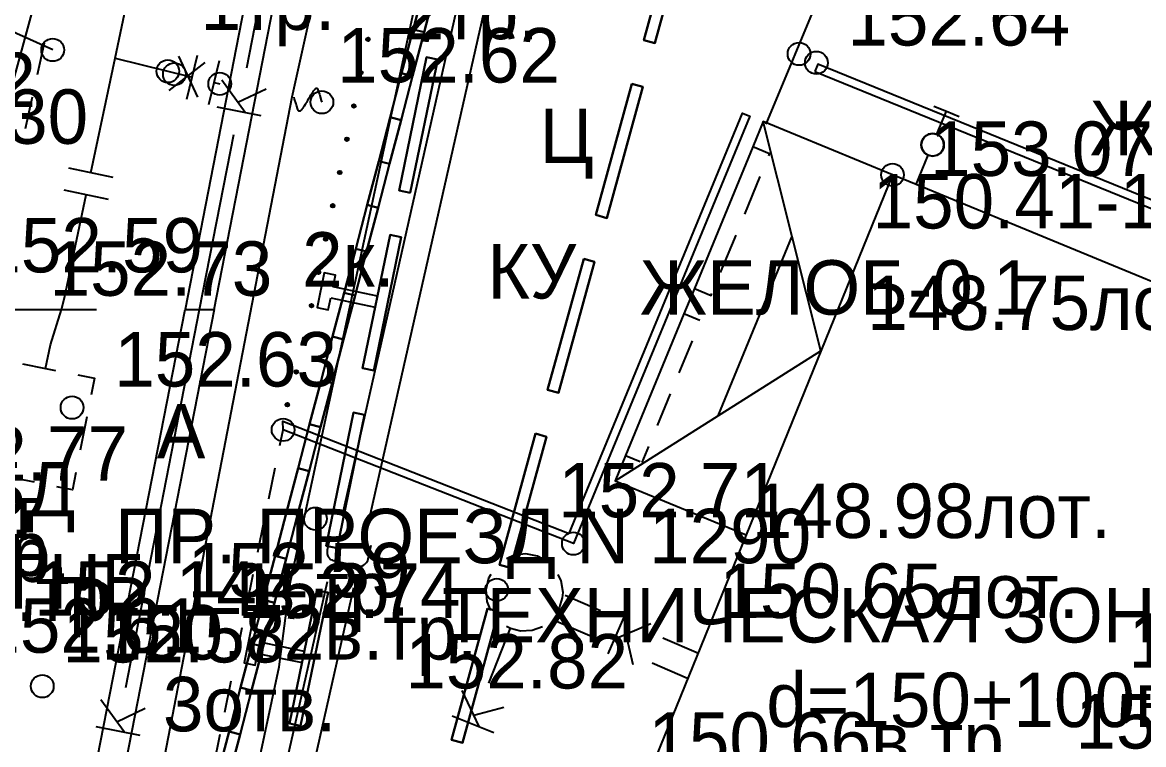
# Model space of a CAD drawing. Header units: metres. Extents: x -2743 to 126, y 13412 to 13916.
# Drawn here: x -1899.13 to -1874.43, y 13690.41 to 13706.33 of the extents above; entities that cross this region are included whole.
import ezdxf

# ---------------------------------------------------------------- set-up
doc = ezdxf.new("R2010")
doc.units = ezdxf.units.M
for name, color, linetype in [('0_геоподоснова', 7, 'Continuous'), ('output[1-12]_3_ДЖКХ-24_03233up$0$Кабели', 7, 'Continuous'), ('output[1-12]_3_ДЖКХ-24_03233up$0$Кабель связи', 7, 'Continuous'), ('output[19-22]_3_ДЖКХ-25_01840kl$0$Красные линии', 7, 'Continuous'), ('output[19-22]_3_ДЖКХ-25_01840tp$0$Береговая линия', 7, 'Continuous'), ('output[19-22]_3_ДЖКХ-25_01840tp$0$Бортовой камень', 7, 'Continuous'), ('output[19-22]_3_ДЖКХ-25_01840tp$0$Внутреннее заполнение', 7, 'Continuous'), ('output[19-22]_3_ДЖКХ-25_01840tp$0$Горизонтали', 7, 'Continuous'), ('output[19-22]_3_ДЖКХ-25_01840tp$0$Граница улицы', 7, 'Continuous'), ('output[19-22]_3_ДЖКХ-25_01840tp$0$Здания', 7, 'Continuous'), ('output[19-22]_3_ДЖКХ-25_01840tp$0$Колодцы', 7, 'Continuous'), ('output[19-22]_3_ДЖКХ-25_01840tp$0$Крыльца', 7, 'Continuous'), ('output[19-22]_3_ДЖКХ-25_01840tp$0$Ограды', 7, 'Continuous'), ('output[19-22]_3_ДЖКХ-25_01840tp$0$Светофоры', 7, 'Continuous'), ('output[19-22]_3_ДЖКХ-25_01840tp$0$Фонтаны', 7, 'Continuous'), ('output[19-22]_3_ДЖКХ-25_01840tp$0$Части зданий', 7, 'Continuous'), ('output[19-22]_3_ДЖКХ-25_01840up$0$Водосток', 7, 'Continuous'), ('output[19-22]_3_ДЖКХ-25_01840up$0$Газопровод', 7, 'Continuous'), ('output[19-22]_3_ДЖКХ-25_01840up$0$Кабели', 7, 'Continuous'), ('output[19-22]_3_ДЖКХ-25_01840up$0$Кабель защиты', 7, 'Continuous'), ('output[19-22]_3_ДЖКХ-25_01840up$0$Кабель электрический', 7, 'Continuous'), ('output[19-22]_3_ДЖКХ-25_01840up$0$Канализация самотёчная', 7, 'Continuous'), ('output[19-22]_3_ДЖКХ-25_01840up$0$Подземные коммуникации', 7, 'Continuous')]:
    doc.layers.add(name, color=color, linetype=linetype)

msp = doc.modelspace()

# ---------------------------------------------------------------- linework, layer by layer
at = {"layer": '0_геоподоснова'}
for points in [[(-1884.644, 13708.831), (-1885.439, 13705.939), (-1885.198, 13705.872), (-1884.403, 13708.765), (-1884.644, 13708.831)], [(-1890.268, 13707.141), (-1890.521, 13706.173), (-1890.279, 13706.11), (-1890.026, 13707.077), (-1890.268, 13707.141)], [(-1890.521, 13706.173), (-1890.775, 13705.206), (-1890.533, 13705.143), (-1890.279, 13706.11), (-1890.521, 13706.173)], [(-1890.585, 13702.571), (-1889.98, 13705.51), (-1890.225, 13705.56), (-1890.829, 13702.622), (-1890.585, 13702.571)], [(-1890.775, 13705.206), (-1891.028, 13704.239), (-1890.786, 13704.175), (-1890.533, 13705.143), (-1890.775, 13705.206)], [(-1885.704, 13704.974), (-1886.499, 13702.082), (-1886.258, 13702.015), (-1885.463, 13704.908), (-1885.704, 13704.974)], [(-1891.028, 13704.239), (-1891.281, 13703.271), (-1891.04, 13703.208), (-1890.786, 13704.175), (-1891.028, 13704.239)], [(-1891.281, 13703.271), (-1891.535, 13702.304), (-1891.293, 13702.241), (-1891.04, 13703.208), (-1891.281, 13703.271)], [(-1891.535, 13702.304), (-1891.788, 13701.337), (-1891.546, 13701.273), (-1891.293, 13702.241), (-1891.535, 13702.304)], [(-1891.39, 13698.653), (-1890.786, 13701.592), (-1891.031, 13701.642), (-1891.635, 13698.704), (-1891.39, 13698.653)], [(-1891.788, 13701.337), (-1892.042, 13700.369), (-1891.8, 13700.306), (-1891.546, 13701.273), (-1891.788, 13701.337)], [(-1886.764, 13701.118), (-1887.559, 13698.225), (-1887.318, 13698.159), (-1886.523, 13701.051), (-1886.764, 13701.118)], [(-1892.338, 13700.252), (-1891.358, 13700.05), (-1891.308, 13700.295), (-1892.287, 13700.497), (-1892.234, 13700.756), (-1892.479, 13700.807), (-1892.636, 13700.043), (-1892.391, 13699.992), (-1892.338, 13700.252)], [(-1892.042, 13700.369), (-1892.295, 13699.402), (-1892.053, 13699.339), (-1891.8, 13700.306), (-1892.042, 13700.369)], [(-1892.295, 13699.402), (-1892.548, 13698.435), (-1892.307, 13698.371), (-1892.053, 13699.339), (-1892.295, 13699.402)], [(-1892.548, 13698.435), (-1892.802, 13697.467), (-1892.56, 13697.404), (-1892.307, 13698.371), (-1892.548, 13698.435)], [(-1892.196, 13694.735), (-1891.592, 13697.674), (-1891.837, 13697.724), (-1892.441, 13694.786), (-1892.196, 13694.735)], [(-1892.802, 13697.467), (-1893.055, 13696.5), (-1892.813, 13696.436), (-1892.56, 13697.404), (-1892.802, 13697.467)], [(-1887.824, 13697.261), (-1888.619, 13694.368), (-1888.378, 13694.302), (-1887.583, 13697.194), (-1887.824, 13697.261)], [(-1893.055, 13696.5), (-1893.309, 13695.532), (-1893.067, 13695.469), (-1892.813, 13696.436), (-1893.055, 13696.5)], [(-1893.309, 13695.532), (-1893.562, 13694.565), (-1893.32, 13694.502), (-1893.067, 13695.469), (-1893.309, 13695.532)], [(-1893.562, 13694.565), (-1893.815, 13693.598), (-1893.573, 13693.534), (-1893.32, 13694.502), (-1893.562, 13694.565)], [(-1893.002, 13690.817), (-1892.397, 13693.756), (-1892.642, 13693.806), (-1893.246, 13690.868), (-1893.002, 13690.817)], [(-1893.815, 13693.598), (-1894.069, 13692.63), (-1893.827, 13692.567), (-1893.573, 13693.534), (-1893.815, 13693.598)], [(-1888.884, 13693.404), (-1889.679, 13690.511), (-1889.438, 13690.445), (-1888.643, 13693.337), (-1888.884, 13693.404)], [(-1893.949, 13692.416), (-1892.969, 13692.214), (-1892.919, 13692.459), (-1893.899, 13692.661), (-1893.845, 13692.92), (-1894.09, 13692.971), (-1894.247, 13692.207), (-1894.002, 13692.156), (-1893.949, 13692.416)], [(-1894.069, 13692.63), (-1894.322, 13691.663), (-1894.08, 13691.6), (-1893.827, 13692.567), (-1894.069, 13692.63)], [(-1894.322, 13691.663), (-1894.575, 13690.696), (-1894.334, 13690.632), (-1894.08, 13691.6), (-1894.322, 13691.663)], [(-1894.575, 13690.696), (-1894.829, 13689.728), (-1894.587, 13689.665), (-1894.334, 13690.632), (-1894.575, 13690.696)]]:
    msp.add_lwpolyline(points, close=True, dxfattribs=at)
for points in [[(-1885.439, 13705.939), (-1884.644, 13708.831)], [(-1884.403, 13708.765), (-1885.198, 13705.872)], [(-1890.521, 13706.173), (-1890.268, 13707.141)], [(-1890.026, 13707.077), (-1890.279, 13706.11)], [(-1890.775, 13705.206), (-1890.521, 13706.173)], [(-1890.279, 13706.11), (-1890.533, 13705.143)], [(-1890.521, 13706.173), (-1890.279, 13706.11)], [(-1890.279, 13706.11), (-1890.521, 13706.173)], [(-1885.198, 13705.872), (-1885.439, 13705.939)], [(-1890.829, 13702.622), (-1890.225, 13705.56)], [(-1889.98, 13705.51), (-1890.585, 13702.571)], [(-1890.225, 13705.56), (-1889.98, 13705.51)], [(-1891.028, 13704.239), (-1890.775, 13705.206)], [(-1890.533, 13705.143), (-1890.786, 13704.175)], [(-1890.775, 13705.206), (-1890.533, 13705.143)], [(-1890.533, 13705.143), (-1890.775, 13705.206)], [(-1886.499, 13702.082), (-1885.704, 13704.974)], [(-1885.463, 13704.908), (-1886.258, 13702.015)], [(-1885.704, 13704.974), (-1885.463, 13704.908)], [(-1891.281, 13703.271), (-1891.028, 13704.239)], [(-1890.786, 13704.175), (-1891.04, 13703.208)], [(-1891.028, 13704.239), (-1890.786, 13704.175)], [(-1890.786, 13704.175), (-1891.028, 13704.239)], [(-1891.535, 13702.304), (-1891.281, 13703.271)], [(-1891.04, 13703.208), (-1891.293, 13702.241)], [(-1891.281, 13703.271), (-1891.04, 13703.208)], [(-1891.04, 13703.208), (-1891.281, 13703.271)], [(-1890.585, 13702.571), (-1890.829, 13702.622)], [(-1891.788, 13701.337), (-1891.535, 13702.304)], [(-1891.535, 13702.304), (-1891.293, 13702.241)], [(-1891.293, 13702.241), (-1891.535, 13702.304)], [(-1891.293, 13702.241), (-1891.546, 13701.273)], [(-1886.258, 13702.015), (-1886.499, 13702.082)], [(-1891.635, 13698.704), (-1891.031, 13701.642)], [(-1890.786, 13701.592), (-1891.39, 13698.653)], [(-1891.031, 13701.642), (-1890.786, 13701.592)], [(-1892.042, 13700.369), (-1891.788, 13701.337)], [(-1891.788, 13701.337), (-1891.546, 13701.273)], [(-1891.546, 13701.273), (-1891.788, 13701.337)], [(-1891.546, 13701.273), (-1891.8, 13700.306)], [(-1887.559, 13698.225), (-1886.764, 13701.118)], [(-1886.764, 13701.118), (-1886.523, 13701.051)], [(-1892.479, 13700.807), (-1892.636, 13700.043)], [(-1892.479, 13700.807), (-1892.636, 13700.043)], [(-1892.234, 13700.756), (-1892.479, 13700.807)], [(-1892.234, 13700.756), (-1892.479, 13700.807)], [(-1886.523, 13701.051), (-1887.318, 13698.159)], [(-1892.287, 13700.497), (-1892.234, 13700.756)], [(-1892.287, 13700.497), (-1892.234, 13700.756)], [(-1892.295, 13699.402), (-1892.042, 13700.369)], [(-1891.308, 13700.295), (-1892.287, 13700.497)], [(-1891.308, 13700.295), (-1892.287, 13700.497)], [(-1892.042, 13700.369), (-1891.8, 13700.306)], [(-1891.8, 13700.306), (-1892.042, 13700.369)], [(-1892.391, 13699.992), (-1892.338, 13700.252)], [(-1892.391, 13699.992), (-1892.338, 13700.252)], [(-1892.338, 13700.252), (-1891.358, 13700.05)], [(-1892.338, 13700.252), (-1891.358, 13700.05)], [(-1891.8, 13700.306), (-1892.053, 13699.339)], [(-1891.358, 13700.05), (-1891.308, 13700.295)], [(-1891.358, 13700.05), (-1891.308, 13700.295)], [(-1902.5, 13700), (-1897.5, 13700)], [(-1892.636, 13700.043), (-1892.391, 13699.992)], [(-1892.636, 13700.043), (-1892.391, 13699.992)], [(-1892.548, 13698.435), (-1892.295, 13699.402)], [(-1892.053, 13699.339), (-1892.307, 13698.371)], [(-1892.295, 13699.402), (-1892.053, 13699.339)], [(-1892.053, 13699.339), (-1892.295, 13699.402)], [(-1891.39, 13698.653), (-1891.635, 13698.704)], [(-1892.802, 13697.467), (-1892.548, 13698.435)], [(-1892.307, 13698.371), (-1892.56, 13697.404)], [(-1892.548, 13698.435), (-1892.307, 13698.371)], [(-1892.307, 13698.371), (-1892.548, 13698.435)], [(-1887.318, 13698.159), (-1887.559, 13698.225)], [(-1892.441, 13694.786), (-1891.837, 13697.724)], [(-1891.592, 13697.674), (-1892.196, 13694.735)], [(-1891.837, 13697.724), (-1891.592, 13697.674)], [(-1893.055, 13696.5), (-1892.802, 13697.467)], [(-1892.56, 13697.404), (-1892.813, 13696.436)], [(-1892.802, 13697.467), (-1892.56, 13697.404)], [(-1892.56, 13697.404), (-1892.802, 13697.467)], [(-1888.619, 13694.368), (-1887.824, 13697.261)], [(-1887.583, 13697.194), (-1888.378, 13694.302)], [(-1887.824, 13697.261), (-1887.583, 13697.194)], [(-1893.309, 13695.532), (-1893.055, 13696.5)], [(-1892.813, 13696.436), (-1893.067, 13695.469)], [(-1893.055, 13696.5), (-1892.813, 13696.436)], [(-1892.813, 13696.436), (-1893.055, 13696.5)], [(-1893.562, 13694.565), (-1893.309, 13695.532)], [(-1893.067, 13695.469), (-1893.32, 13694.502)], [(-1893.309, 13695.532), (-1893.067, 13695.469)], [(-1893.067, 13695.469), (-1893.309, 13695.532)], [(-1892.196, 13694.735), (-1892.441, 13694.786)], [(-1893.815, 13693.598), (-1893.562, 13694.565)], [(-1893.32, 13694.502), (-1893.573, 13693.534)], [(-1893.562, 13694.565), (-1893.32, 13694.502)], [(-1893.32, 13694.502), (-1893.562, 13694.565)], [(-1888.378, 13694.302), (-1888.619, 13694.368)], [(-1893.246, 13690.868), (-1892.642, 13693.806)], [(-1892.397, 13693.756), (-1893.002, 13690.817)], [(-1892.642, 13693.806), (-1892.397, 13693.756)], [(-1894.069, 13692.63), (-1893.815, 13693.598)], [(-1893.573, 13693.534), (-1893.827, 13692.567)], [(-1893.815, 13693.598), (-1893.573, 13693.534)], [(-1893.573, 13693.534), (-1893.815, 13693.598)], [(-1889.679, 13690.511), (-1888.884, 13693.404)], [(-1888.884, 13693.404), (-1888.643, 13693.337)], [(-1888.643, 13693.337), (-1889.438, 13690.445)], [(-1894.09, 13692.971), (-1894.247, 13692.207)], [(-1894.09, 13692.971), (-1894.247, 13692.207)], [(-1893.845, 13692.92), (-1894.09, 13692.971)], [(-1893.845, 13692.92), (-1894.09, 13692.971)], [(-1893.899, 13692.661), (-1893.845, 13692.92)], [(-1893.899, 13692.661), (-1893.845, 13692.92)], [(-1892.919, 13692.459), (-1893.899, 13692.661)], [(-1892.919, 13692.459), (-1893.899, 13692.661)], [(-1894.322, 13691.663), (-1894.069, 13692.63)], [(-1893.827, 13692.567), (-1894.08, 13691.6)], [(-1894.069, 13692.63), (-1893.827, 13692.567)], [(-1893.827, 13692.567), (-1894.069, 13692.63)], [(-1894.002, 13692.156), (-1893.949, 13692.416)], [(-1894.002, 13692.156), (-1893.949, 13692.416)], [(-1893.949, 13692.416), (-1892.969, 13692.214)], [(-1893.949, 13692.416), (-1892.969, 13692.214)], [(-1892.969, 13692.214), (-1892.919, 13692.459)], [(-1892.969, 13692.214), (-1892.919, 13692.459)], [(-1894.247, 13692.207), (-1894.002, 13692.156)], [(-1894.247, 13692.207), (-1894.002, 13692.156)], [(-1894.575, 13690.696), (-1894.322, 13691.663)], [(-1894.08, 13691.6), (-1894.334, 13690.632)], [(-1894.322, 13691.663), (-1894.08, 13691.6)], [(-1894.08, 13691.6), (-1894.322, 13691.663)], [(-1894.829, 13689.728), (-1894.575, 13690.696)], [(-1894.575, 13690.696), (-1894.334, 13690.632)], [(-1894.334, 13690.632), (-1894.575, 13690.696)], [(-1893.002, 13690.817), (-1893.246, 13690.868)], [(-1894.334, 13690.632), (-1894.587, 13689.665)], [(-1889.438, 13690.445), (-1889.679, 13690.511)]]:
    msp.add_lwpolyline(points, dxfattribs=at)
at = {"layer": 'output[19-22]_3_ДЖКХ-25_01840tp$0$Береговая линия'}
for points in [[(-1881.67, 13705.244), (-1863.231, 13697.738), (-1863.168, 13697.899), (-1881.607, 13705.405), (-1881.67, 13705.244)], [(-1887.082, 13695.063), (-1883.263, 13704.327), (-1883.106, 13704.262), (-1886.992, 13694.837), (-1893.387, 13697.344), (-1893.391, 13697.536), (-1887.082, 13695.063)]]:
    msp.add_lwpolyline(points, dxfattribs=at)
at = {"layer": 'output[19-22]_3_ДЖКХ-25_01840tp$0$Бортовой камень'}
for points in [[(-1898.648, 13705.866), (-1898.804, 13705.169)], [(-1898.912, 13704.681), (-1899.067, 13703.983)], [(-1893.458, 13697.001), (-1893.387, 13697.344)], [(-1893.7, 13695.826), (-1893.559, 13696.511)], [(-1893.942, 13694.65), (-1893.801, 13695.336)], [(-1894.185, 13693.475), (-1894.043, 13694.161)], [(-1894.427, 13692.299), (-1894.286, 13692.985)], [(-1894.669, 13691.124), (-1894.528, 13691.81)], [(-1894.912, 13689.948), (-1894.77, 13690.634)]]:
    msp.add_lwpolyline(points, dxfattribs=at)
at = {"layer": 'output[19-22]_3_ДЖКХ-25_01840tp$0$Внутреннее заполнение'}
for points in [[(-1879.05, 13704.481), (-1878.773, 13704.367), (-1878.496, 13704.253)], [(-1886.073, 13696.223), (-1881.538, 13699.086), (-1882.809, 13704.14)], [(-1883.805, 13697.654), (-1882.173, 13701.613)]]:
    msp.add_lwpolyline(points, dxfattribs=at)
at = {"layer": 'output[19-22]_3_ДЖКХ-25_01840tp$0$Горизонтали'}
for centre in [(-1881.639, 13705.438), (-1879.962, 13702.966), (-1893.387, 13697.344), (-1886.992, 13694.837), (-1898.692, 13691.692)]:
    msp.add_circle(centre, 0.25, dxfattribs=at)
at = {"layer": 'output[19-22]_3_ДЖКХ-25_01840tp$0$Граница улицы'}
for points in [[(-1891.556, 13705.952), (-1891.554, 13705.961)], [(-1891.554, 13705.941), (-1891.546, 13705.978)], [(-1891.55, 13705.932), (-1891.539, 13705.985)], [(-1891.546, 13705.927), (-1891.533, 13705.988)], [(-1891.542, 13705.922), (-1891.528, 13705.991)], [(-1891.538, 13705.919), (-1891.522, 13705.992)], [(-1891.533, 13705.917), (-1891.517, 13705.992)], [(-1891.528, 13705.915), (-1891.512, 13705.992)], [(-1891.524, 13705.913), (-1891.507, 13705.992)], [(-1891.519, 13705.913), (-1891.502, 13705.99)], [(-1891.513, 13705.913), (-1891.498, 13705.987)], [(-1891.508, 13705.914), (-1891.493, 13705.985)], [(-1891.503, 13705.916), (-1891.489, 13705.981)], [(-1891.497, 13705.919), (-1891.485, 13705.976)], [(-1891.491, 13705.922), (-1891.481, 13705.971)], [(-1891.484, 13705.931), (-1891.478, 13705.96)], [(-1891.702, 13705.194), (-1891.689, 13705.254)], [(-1891.698, 13705.189), (-1891.683, 13705.257)], [(-1891.693, 13705.186), (-1891.678, 13705.258)], [(-1891.688, 13705.184), (-1891.673, 13705.258)], [(-1891.684, 13705.182), (-1891.668, 13705.258)], [(-1891.679, 13705.18), (-1891.662, 13705.258)], [(-1891.674, 13705.18), (-1891.658, 13705.256)], [(-1891.669, 13705.18), (-1891.653, 13705.253)], [(-1891.712, 13705.218), (-1891.71, 13705.227)], [(-1891.709, 13705.207), (-1891.701, 13705.245)], [(-1891.706, 13705.199), (-1891.694, 13705.251)], [(-1891.663, 13705.18), (-1891.649, 13705.251)], [(-1891.658, 13705.182), (-1891.644, 13705.247)], [(-1891.652, 13705.185), (-1891.64, 13705.242)], [(-1891.647, 13705.188), (-1891.636, 13705.237)], [(-1891.64, 13705.197), (-1891.633, 13705.226)], [(-1891.861, 13704.465), (-1891.85, 13704.518)], [(-1891.857, 13704.46), (-1891.844, 13704.521)], [(-1891.853, 13704.455), (-1891.838, 13704.523)], [(-1891.848, 13704.452), (-1891.833, 13704.524)], [(-1891.844, 13704.45), (-1891.828, 13704.524)], [(-1891.839, 13704.448), (-1891.823, 13704.524)], [(-1891.834, 13704.446), (-1891.818, 13704.524)], [(-1891.829, 13704.446), (-1891.813, 13704.522)], [(-1891.824, 13704.446), (-1891.809, 13704.519)], [(-1891.819, 13704.447), (-1891.804, 13704.517)], [(-1891.813, 13704.449), (-1891.8, 13704.513)], [(-1891.867, 13704.485), (-1891.865, 13704.493)], [(-1891.864, 13704.474), (-1891.856, 13704.511)], [(-1891.808, 13704.452), (-1891.796, 13704.508)], [(-1891.802, 13704.454), (-1891.792, 13704.503)], [(-1891.795, 13704.463), (-1891.789, 13704.493)], [(-1892.02, 13703.74), (-1892.012, 13703.777)], [(-1892.016, 13703.731), (-1892.005, 13703.784)], [(-1892.012, 13703.726), (-1891.999, 13703.787)], [(-1892.008, 13703.721), (-1891.994, 13703.79)], [(-1892.004, 13703.718), (-1891.988, 13703.791)], [(-1891.999, 13703.716), (-1891.983, 13703.791)], [(-1891.994, 13703.714), (-1891.978, 13703.791)], [(-1891.99, 13703.712), (-1891.973, 13703.79)], [(-1891.985, 13703.712), (-1891.968, 13703.788)], [(-1891.98, 13703.712), (-1891.964, 13703.785)], [(-1891.974, 13703.713), (-1891.959, 13703.783)], [(-1891.969, 13703.715), (-1891.955, 13703.779)], [(-1891.963, 13703.718), (-1891.951, 13703.775)], [(-1892.022, 13703.751), (-1892.021, 13703.76)], [(-1891.957, 13703.721), (-1891.947, 13703.77)], [(-1891.95, 13703.729), (-1891.944, 13703.759)], [(-1892.175, 13703.006), (-1892.167, 13703.043)], [(-1892.172, 13702.997), (-1892.161, 13703.05)], [(-1892.168, 13702.992), (-1892.155, 13703.053)], [(-1892.164, 13702.988), (-1892.149, 13703.056)], [(-1892.159, 13702.985), (-1892.144, 13703.057)], [(-1892.154, 13702.983), (-1892.139, 13703.057)], [(-1892.15, 13702.981), (-1892.134, 13703.057)], [(-1892.145, 13702.978), (-1892.129, 13703.057)], [(-1892.14, 13702.978), (-1892.124, 13703.055)], [(-1892.135, 13702.978), (-1892.119, 13703.052)], [(-1892.13, 13702.979), (-1892.115, 13703.05)], [(-1892.124, 13702.981), (-1892.11, 13703.046)], [(-1892.118, 13702.984), (-1892.106, 13703.041)], [(-1892.113, 13702.987), (-1892.102, 13703.036)], [(-1892.178, 13703.017), (-1892.176, 13703.026)], [(-1892.106, 13702.996), (-1892.099, 13703.025)], [(-1892.333, 13702.283), (-1892.331, 13702.292)], [(-1892.33, 13702.273), (-1892.322, 13702.31)], [(-1892.327, 13702.264), (-1892.316, 13702.317)], [(-1892.323, 13702.259), (-1892.31, 13702.319)], [(-1892.319, 13702.254), (-1892.304, 13702.322)], [(-1892.315, 13702.251), (-1892.299, 13702.323)], [(-1892.31, 13702.249), (-1892.294, 13702.323)], [(-1892.305, 13702.247), (-1892.289, 13702.323)], [(-1892.3, 13702.245), (-1892.284, 13702.323)], [(-1892.295, 13702.245), (-1892.279, 13702.321)], [(-1892.29, 13702.245), (-1892.275, 13702.318)], [(-1892.285, 13702.246), (-1892.27, 13702.316)], [(-1892.279, 13702.247), (-1892.266, 13702.312)], [(-1892.274, 13702.25), (-1892.262, 13702.307)], [(-1892.268, 13702.253), (-1892.258, 13702.302)], [(-1892.261, 13702.262), (-1892.255, 13702.291)], [(-1892.489, 13701.55), (-1892.487, 13701.558)], [(-1892.486, 13701.539), (-1892.478, 13701.576)], [(-1892.482, 13701.53), (-1892.471, 13701.583)], [(-1892.478, 13701.525), (-1892.466, 13701.586)], [(-1892.474, 13701.52), (-1892.46, 13701.589)], [(-1892.47, 13701.517), (-1892.455, 13701.589)], [(-1892.465, 13701.515), (-1892.449, 13701.589)], [(-1892.461, 13701.513), (-1892.444, 13701.589)], [(-1892.456, 13701.511), (-1892.439, 13701.589)], [(-1892.451, 13701.511), (-1892.435, 13701.587)], [(-1892.446, 13701.511), (-1892.43, 13701.584)], [(-1892.44, 13701.512), (-1892.425, 13701.582)], [(-1892.435, 13701.514), (-1892.421, 13701.578)], [(-1892.429, 13701.517), (-1892.417, 13701.573)], [(-1892.423, 13701.519), (-1892.413, 13701.568)], [(-1892.416, 13701.528), (-1892.41, 13701.558)], [(-1892.644, 13700.816), (-1892.642, 13700.825)], [(-1892.641, 13700.805), (-1892.633, 13700.842)], [(-1892.638, 13700.796), (-1892.627, 13700.849)], [(-1892.634, 13700.791), (-1892.621, 13700.852)], [(-1892.63, 13700.786), (-1892.615, 13700.855)], [(-1892.625, 13700.783), (-1892.61, 13700.856)], [(-1892.621, 13700.781), (-1892.605, 13700.856)], [(-1892.616, 13700.779), (-1892.6, 13700.856)], [(-1892.611, 13700.777), (-1892.595, 13700.856)], [(-1892.606, 13700.777), (-1892.59, 13700.854)], [(-1892.601, 13700.777), (-1892.585, 13700.851)], [(-1892.596, 13700.778), (-1892.581, 13700.849)], [(-1892.59, 13700.78), (-1892.577, 13700.845)], [(-1892.584, 13700.783), (-1892.572, 13700.84)], [(-1892.579, 13700.786), (-1892.568, 13700.835)], [(-1892.572, 13700.795), (-1892.566, 13700.824)], [(-1892.799, 13700.082), (-1892.797, 13700.091)], [(-1892.796, 13700.071), (-1892.789, 13700.109)], [(-1892.793, 13700.063), (-1892.782, 13700.115)], [(-1892.789, 13700.058), (-1892.776, 13700.118)], [(-1892.785, 13700.053), (-1892.771, 13700.121)], [(-1892.781, 13700.05), (-1892.765, 13700.122)], [(-1892.776, 13700.048), (-1892.76, 13700.122)], [(-1892.771, 13700.046), (-1892.755, 13700.122)], [(-1892.767, 13700.044), (-1892.75, 13700.122)], [(-1892.761, 13700.044), (-1892.745, 13700.12)], [(-1892.756, 13700.043), (-1892.741, 13700.117)], [(-1892.751, 13700.044), (-1892.736, 13700.115)], [(-1892.746, 13700.046), (-1892.732, 13700.111)], [(-1892.74, 13700.049), (-1892.728, 13700.106)], [(-1892.734, 13700.052), (-1892.724, 13700.101)], [(-1892.727, 13700.061), (-1892.721, 13700.09)], [(-1892.955, 13699.348), (-1892.953, 13699.357)], [(-1892.952, 13699.338), (-1892.944, 13699.375)], [(-1892.949, 13699.329), (-1892.937, 13699.382)], [(-1892.945, 13699.324), (-1892.932, 13699.384)], [(-1892.94, 13699.319), (-1892.926, 13699.387)], [(-1892.936, 13699.316), (-1892.921, 13699.388)], [(-1892.931, 13699.314), (-1892.916, 13699.388)], [(-1892.927, 13699.312), (-1892.91, 13699.388)], [(-1892.922, 13699.31), (-1892.905, 13699.388)], [(-1892.917, 13699.31), (-1892.901, 13699.386)], [(-1892.912, 13699.31), (-1892.896, 13699.383)], [(-1892.906, 13699.311), (-1892.892, 13699.381)], [(-1892.901, 13699.313), (-1892.887, 13699.377)], [(-1892.895, 13699.315), (-1892.883, 13699.372)], [(-1892.889, 13699.318), (-1892.879, 13699.367)], [(-1892.883, 13699.327), (-1892.876, 13699.356)], [(-1893.138, 13698.624), (-1893.136, 13698.632)], [(-1893.136, 13698.613), (-1893.126, 13698.649)], [(-1893.133, 13698.604), (-1893.119, 13698.656)], [(-1893.129, 13698.599), (-1893.113, 13698.658)], [(-1893.126, 13698.593), (-1893.107, 13698.661)], [(-1893.121, 13698.59), (-1893.102, 13698.662)], [(-1893.117, 13698.588), (-1893.097, 13698.661)], [(-1893.112, 13698.586), (-1893.092, 13698.661)], [(-1893.108, 13698.583), (-1893.087, 13698.661)], [(-1893.103, 13698.583), (-1893.082, 13698.658)], [(-1893.097, 13698.583), (-1893.078, 13698.655)], [(-1893.092, 13698.583), (-1893.073, 13698.653)], [(-1893.087, 13698.585), (-1893.069, 13698.649)], [(-1893.081, 13698.587), (-1893.066, 13698.643)], [(-1893.075, 13698.59), (-1893.062, 13698.638)], [(-1893.067, 13698.598), (-1893.06, 13698.627)], [(-1893.333, 13697.9), (-1893.331, 13697.908)], [(-1893.331, 13697.889), (-1893.321, 13697.925)], [(-1893.328, 13697.88), (-1893.314, 13697.932)], [(-1893.325, 13697.874), (-1893.309, 13697.934)], [(-1893.321, 13697.869), (-1893.303, 13697.937)], [(-1893.317, 13697.866), (-1893.297, 13697.937)], [(-1893.312, 13697.864), (-1893.292, 13697.937)], [(-1893.307, 13697.861), (-1893.287, 13697.937)], [(-1893.303, 13697.859), (-1893.282, 13697.936)], [(-1893.298, 13697.859), (-1893.277, 13697.934)], [(-1893.293, 13697.859), (-1893.273, 13697.931)], [(-1893.287, 13697.859), (-1893.269, 13697.929)], [(-1893.282, 13697.861), (-1893.265, 13697.924)], [(-1893.276, 13697.863), (-1893.261, 13697.919)], [(-1893.27, 13697.866), (-1893.257, 13697.914)], [(-1893.263, 13697.874), (-1893.255, 13697.903)]]:
    msp.add_lwpolyline(points, dxfattribs=at)
for centre in [(-1891.516, 13705.953), (-1891.672, 13705.219), (-1891.827, 13704.485), (-1891.982, 13703.752), (-1892.138, 13703.018), (-1892.293, 13702.284), (-1892.449, 13701.55), (-1892.604, 13700.817), (-1892.759, 13700.083), (-1892.915, 13699.349), (-1893.098, 13698.622), (-1893.293, 13697.898)]:
    msp.add_circle(centre, 0.04, dxfattribs=at)
at = {"layer": 'output[19-22]_3_ДЖКХ-25_01840tp$0$Здания'}
msp.add_lwpolyline([(-1879.577, 13664.1), (-1879.536, 13664.083), (-1874.397, 13676.546), (-1870.317, 13686.443), (-1870.15, 13686.849), (-1865.896, 13697.167), (-1879.439, 13702.751), (-1879.962, 13702.966), (-1883.185, 13695.032), (-1890.233, 13677.678)], dxfattribs=at)
at = {"layer": 'output[19-22]_3_ДЖКХ-25_01840tp$0$Колодцы'}
for centre in [(-1892.532, 13704.567), (-1898.036, 13697.835), (-1888.68, 13693.819)]:
    msp.add_circle(centre, 0.25, dxfattribs=at)
at = {"layer": 'output[19-22]_3_ДЖКХ-25_01840tp$0$Крыльца'}
msp.add_lwpolyline([(-1879.962, 13702.966), (-1882.809, 13704.14), (-1883.038, 13703.585), (-1884.327, 13700.459), (-1884.555, 13699.904), (-1885.844, 13696.777), (-1886.073, 13696.223), (-1883.185, 13695.032)], dxfattribs=at)
at = {"layer": 'output[19-22]_3_ДЖКХ-25_01840tp$0$Ограды'}
for points in [[(-1878.982, 13703.86), (-1878.773, 13704.367)], [(-1879.439, 13702.751), (-1879.173, 13703.398)]]:
    msp.add_lwpolyline(points, dxfattribs=at)
msp.add_lwpolyline([(-1878.827, 13703.629), (-1878.847, 13703.727), (-1878.9, 13703.806), (-1878.98, 13703.86), (-1879.077, 13703.879), (-1879.174, 13703.86), (-1879.254, 13703.806), (-1879.307, 13703.727), (-1879.327, 13703.629), (-1879.307, 13703.532), (-1879.254, 13703.452), (-1879.174, 13703.399), (-1879.077, 13703.379), (-1878.98, 13703.399), (-1878.9, 13703.452), (-1878.847, 13703.532), (-1878.827, 13703.629)], close=True, dxfattribs=at)
msp.add_circle((-1879.077, 13703.629), 0.25, dxfattribs=at)
msp.add_circle((-1879.077, 13703.629), 0.25, dxfattribs=at)
at = {"layer": 'output[19-22]_3_ДЖКХ-25_01840tp$0$Светофоры'}
for centre in [(-1882.02, 13705.632), (-1892.676, 13695.386)]:
    msp.add_circle(centre, 0.25, dxfattribs=at)
at = {"layer": 'output[19-22]_3_ДЖКХ-25_01840tp$0$Фонтаны'}
msp.add_circle((-1895.782, 13705.186), 0.25, dxfattribs=at)
at = {"layer": 'output[19-22]_3_ДЖКХ-25_01840tp$0$Части зданий'}
for points in [[(-1882.686, 13703.389), (-1882.668, 13703.433), (-1883.038, 13703.585)], [(-1883.217, 13702.101), (-1882.876, 13702.927)], [(-1883.748, 13700.812), (-1883.408, 13701.638)], [(-1884.327, 13700.459), (-1883.957, 13700.306), (-1883.939, 13700.35)], [(-1884.204, 13699.759), (-1884.555, 13699.904)], [(-1884.659, 13698.604), (-1884.369, 13699.307)], [(-1885.139, 13697.439), (-1884.849, 13698.142)], [(-1885.475, 13696.625), (-1885.33, 13696.976)], [(-1885.844, 13696.777), (-1885.521, 13696.644)]]:
    msp.add_lwpolyline(points, dxfattribs=at)
at = {"layer": 'output[19-22]_3_ДЖКХ-25_01840up$0$Водосток'}
for points in [[(-1892.08, 13695.464), (-1888.964, 13709.268)], [(-1891.495, 13695.332), (-1888.379, 13709.136)], [(-1892.35, 13695.001), (-1892.411, 13694.73), (-1892.417, 13694.692), (-1892.417, 13694.661), (-1892.415, 13694.618), (-1892.405, 13694.579), (-1892.391, 13694.547), (-1892.368, 13694.516), (-1892.341, 13694.489), (-1892.316, 13694.476), (-1892.29, 13694.466), (-1891.719, 13694.337), (-1891.694, 13694.336), (-1891.672, 13694.338), (-1891.644, 13694.346), (-1891.623, 13694.357), (-1891.595, 13694.375), (-1891.57, 13694.395), (-1891.549, 13694.423), (-1891.523, 13694.464), (-1891.511, 13694.499), (-1891.443, 13694.801)], [(-1895.527, 13680.196), (-1892.411, 13694.001)], [(-1894.942, 13680.064), (-1891.825, 13693.869)]]:
    msp.add_lwpolyline(points, dxfattribs=at)
at = {"layer": 'output[19-22]_3_ДЖКХ-25_01840up$0$Газопровод'}
for points in [[(-1898.463, 13705.719), (-1900.933, 13706.839)], [(-1897.09, 13705.54), (-1896.821, 13706.796)], [(-1897.62, 13703.013), (-1897.09, 13705.54)], [(-1897.09, 13705.54), (-1895.391, 13705.122)], [(-1895.694, 13705.582), (-1895.27, 13704.676)], [(-1895.51, 13704.637), (-1895.271, 13705.608)], [(-1895.111, 13705.441), (-1895.902, 13704.829)], [(-1895.024, 13704.517), (-1894.786, 13705.489)], [(-1894.905, 13705.003), (-1894.783, 13704.973)], [(-1897.131, 13702.91), (-1898.11, 13703.116)], [(-1897.234, 13702.421), (-1898.212, 13702.626)], [(-1898.268, 13700), (-1898.199, 13700.255), (-1897.723, 13702.523)], [(-1898.623, 13698.698), (-1898.51, 13699.22), (-1898.268, 13700)], [(-1899.129, 13698.798), (-1898.623, 13698.698), (-1898.399, 13698.654)], [(-1897.908, 13698.558), (-1897.543, 13698.486), (-1897.615, 13698.12)], [(-1897.711, 13697.63), (-1897.855, 13696.899)], [(-1897.951, 13696.408), (-1898.027, 13696.023), (-1898.373, 13696.091)], [(-1898.863, 13696.188), (-1899.278, 13696.269), (-1899.594, 13696.332)], [(-1899.1, 13694.251), (-1900.073, 13694.479)]]:
    msp.add_lwpolyline(points, dxfattribs=at)
for centre in [(-1898.463, 13705.719), (-1895.926, 13705.249), (-1894.783, 13704.973)]:
    msp.add_circle(centre, 0.25, dxfattribs=at)
at = {"layer": 'output[19-22]_3_ДЖКХ-25_01840up$0$Кабели'}
for points in [[(-1900.708, 13700), (-1899.81, 13703.288), (-1897.636, 13711.25), (-1896.66, 13717.078), (-1896, 13722.744), (-1895.289, 13727.894), (-1895.069, 13730.938)], [(-1895.53, 13682.49), (-1893.47, 13692.12), (-1893.24, 13693.93), (-1889.67, 13710.46)]]:
    msp.add_lwpolyline(points, dxfattribs=at)
at = {"layer": 'output[19-22]_3_ДЖКХ-25_01840up$0$Кабель защиты'}
for points in [[(-1897.71, 13681.258), (-1893.186, 13704.685), (-1891.38, 13712.826)], [(-1892.839, 13704.622), (-1892.831, 13704.635), (-1892.805, 13704.68), (-1892.793, 13704.699), (-1892.776, 13704.729), (-1892.755, 13704.761), (-1892.741, 13704.783), (-1892.727, 13704.804), (-1892.716, 13704.819), (-1892.704, 13704.834), (-1892.697, 13704.843), (-1892.69, 13704.85), (-1892.684, 13704.856), (-1892.681, 13704.859), (-1892.678, 13704.861), (-1892.673, 13704.865), (-1892.67, 13704.868), (-1892.667, 13704.869), (-1892.664, 13704.871), (-1892.661, 13704.873), (-1892.657, 13704.874), (-1892.655, 13704.875), (-1892.654, 13704.875), (-1892.652, 13704.876), (-1892.65, 13704.876), (-1892.649, 13704.876), (-1892.647, 13704.876), (-1892.645, 13704.876), (-1892.643, 13704.875), (-1892.642, 13704.875), (-1892.641, 13704.875), (-1892.64, 13704.874), (-1892.639, 13704.874), (-1892.638, 13704.873), (-1892.637, 13704.872), (-1892.635, 13704.871), (-1892.634, 13704.87), (-1892.633, 13704.869), (-1892.632, 13704.868), (-1892.631, 13704.867), (-1892.63, 13704.865), (-1892.629, 13704.864), (-1892.628, 13704.863), (-1892.626, 13704.86), (-1892.625, 13704.858), (-1892.624, 13704.855), (-1892.622, 13704.851), (-1892.621, 13704.847), (-1892.618, 13704.839), (-1892.587, 13704.744), (-1892.578, 13704.713), (-1892.545, 13704.608), (-1892.532, 13704.567)], [(-1892.839, 13704.622), (-1892.846, 13704.609), (-1892.872, 13704.565), (-1892.884, 13704.545), (-1892.902, 13704.516), (-1892.922, 13704.483), (-1892.936, 13704.462), (-1892.95, 13704.441), (-1892.961, 13704.426), (-1892.973, 13704.411), (-1892.981, 13704.402), (-1892.987, 13704.395), (-1892.994, 13704.388), (-1892.996, 13704.386), (-1892.999, 13704.383), (-1893.004, 13704.379), (-1893.008, 13704.377), (-1893.01, 13704.375), (-1893.013, 13704.373), (-1893.016, 13704.372), (-1893.02, 13704.37), (-1893.022, 13704.37), (-1893.024, 13704.369), (-1893.025, 13704.369), (-1893.027, 13704.369), (-1893.029, 13704.369), (-1893.031, 13704.369), (-1893.032, 13704.369), (-1893.034, 13704.369), (-1893.035, 13704.369), (-1893.036, 13704.37), (-1893.037, 13704.37), (-1893.038, 13704.371), (-1893.039, 13704.371), (-1893.041, 13704.372), (-1893.042, 13704.373), (-1893.044, 13704.375), (-1893.045, 13704.376), (-1893.046, 13704.377), (-1893.047, 13704.378), (-1893.048, 13704.379), (-1893.049, 13704.38), (-1893.049, 13704.382), (-1893.051, 13704.384), (-1893.052, 13704.386), (-1893.054, 13704.39), (-1893.055, 13704.394), (-1893.057, 13704.398), (-1893.059, 13704.406), (-1893.09, 13704.5), (-1893.1, 13704.532), (-1893.133, 13704.637), (-1893.146, 13704.678)]]:
    msp.add_lwpolyline(points, dxfattribs=at)
at = {"layer": 'output[19-22]_3_ДЖКХ-25_01840up$0$Канализация самотёчная'}
for points in [[(-1895.547, 13700), (-1894.906, 13700), (-1893.125, 13709.118), (-1893.744, 13709.239), (-1895.547, 13700)], [(-1894.187, 13705.325), (-1893.435, 13709.178)], [(-1894.222, 13704.342), (-1894.733, 13705.054)], [(-1894.384, 13704.568), (-1893.761, 13704.863)], [(-1894.848, 13704.465), (-1893.876, 13704.275)], [(-1895.226, 13700), (-1894.474, 13703.853)], [(-1899.06, 13682.006), (-1895.547, 13700)], [(-1894.906, 13700), (-1898.474, 13681.719)], [(-1896.853, 13691.667), (-1895.226, 13700)], [(-1887.675, 13694.501), (-1887.785, 13694.561), (-1888.04, 13694.609), (-1888.298, 13694.579), (-1888.466, 13694.503)], [(-1888.812, 13694.156), (-1888.86, 13694.074), (-1888.918, 13693.82), (-1888.896, 13693.561), (-1888.815, 13693.362)], [(-1887.22, 13693.76), (-1887.26, 13694.017), (-1887.329, 13694.156)], [(-1887.324, 13693.363), (-1887.304, 13693.391), (-1887.294, 13693.423), (-1887.228, 13693.64), (-1887.22, 13693.76)], [(-1887.175, 13693.698), (-1886.394, 13693.359)], [(-1885.836, 13693.318), (-1886.23, 13692.409)], [(-1888.857, 13691.764), (-1888.38, 13692.973)], [(-1888.464, 13693.02), (-1888.393, 13692.977), (-1888.38, 13692.973), (-1888.16, 13692.915), (-1887.9, 13692.927), (-1887.67, 13693.012)], [(-1887.414, 13693.148), (-1886.633, 13692.809)], [(-1886.09, 13692.733), (-1885.285, 13693.079)], [(-1885.835, 13692.842), (-1885.68, 13692.17)], [(-1885.018, 13692.762), (-1884.237, 13692.423)], [(-1885.257, 13692.212), (-1884.476, 13691.872)], [(-1889.07, 13690.803), (-1889.443, 13691.596)], [(-1896.889, 13690.684), (-1897.399, 13691.396)], [(-1897.051, 13690.91), (-1896.427, 13691.206)], [(-1889.188, 13691.055), (-1888.522, 13691.232)], [(-1889.663, 13691.037), (-1888.742, 13690.674)], [(-1897.514, 13690.807), (-1896.542, 13690.617)]]:
    msp.add_lwpolyline(points, dxfattribs=at)
at = {"layer": 'output[19-22]_3_ДЖКХ-25_01840up$0$Подземные коммуникации'}
msp.add_lwpolyline([(-1882.745, 13704.081), (-1876.539, 13719.005)], dxfattribs=at)

# ---------------------------------------------------------------- texts
at = {"layer": 'output[1-12]_3_ДЖКХ-24_03233up$0$Кабели'}
msp.add_text('3тр.ГНБ', height=1.2, dxfattribs=at).set_placement((-1902.387, 13693.405))
at = {"layer": 'output[1-12]_3_ДЖКХ-24_03233up$0$Кабель связи'}
for s, p in [('152.11в.тр.', (-1907.238, 13694.958)), ('149.97в.тр.', (-1906.389, 13694.125)), ('152.14в.тр.', (-1898.875, 13693.248)), ('150.11в.тр.', (-1905.042, 13693.134)), ('150.72в.тр.', (-1897.387, 13692.28)), ('3отв.', (-1896.034, 13690.699))]:
    msp.add_text(s, height=1.2, dxfattribs=at).set_placement(p)
at = {"layer": 'output[19-22]_3_ДЖКХ-25_01840kl$0$Красные линии'}
for s, p in [('ПР. ПРОЕЗД N 1290', (-1897.087, 13694.404)), ('ТЕХНИЧЕСКАЯ ЗОНА', (-1889.884, 13692.657))]:
    msp.add_text(s, height=1.2, dxfattribs=at).set_placement(p)
at = {"layer": 'output[19-22]_3_ДЖКХ-25_01840tp$0$Береговая линия'}
for p in [(-1875.611, 13703.4), (-1885.527, 13699.884)]:
    msp.add_text('ЖЕЛОБ-0.1', height=1.2, dxfattribs=at).set_placement(p)
at = {"layer": 'output[19-22]_3_ДЖКХ-25_01840tp$0$Горизонтали'}
for s, p in [('152.64', (-1880.957, 13705.817)), ('153.12', (-1903.742, 13704.46)), ('153.30', (-1902.59, 13703.651)), ('153.07', (-1879.133, 13702.943)), ('152.59', (-1900.057, 13700.816)), ('152.73', (-1898.532, 13700.3)), ('152.77', (-1901.712, 13696.225)), ('152.71', (-1887.327, 13695.414)), ('152.59', (-1895.491, 13693.654)), ('152.74', (-1894.386, 13693.2)), ('152.58', (-1898.246, 13692.217))]:
    msp.add_text(s, height=1.2, dxfattribs=at).set_placement(p)
at = {"layer": 'output[19-22]_3_ДЖКХ-25_01840tp$0$Граница улицы'}
for s, p in [('Ц', (-1887.734, 13703.228)), ('А', (-1896.169, 13696.715))]:
    msp.add_text(s, height=1.2, dxfattribs=at).set_placement(p)
at = {"layer": 'output[19-22]_3_ДЖКХ-25_01840tp$0$Колодцы'}
for s, p in [('152.62', (-1892.195, 13705.002)), ('152.63', (-1897.107, 13698.3)), ('152.61', (-1900.078, 13692.432)), ('152.82', (-1890.695, 13691.643))]:
    msp.add_text(s, height=1.2, dxfattribs=at).set_placement(p)
at = {"layer": 'output[19-22]_3_ДЖКХ-25_01840up$0$Водосток'}
msp.add_text('150.41-150.75лот.', height=1.2, dxfattribs=at).set_placement((-1880.4, 13701.784))
at = {"layer": 'output[19-22]_3_ДЖКХ-25_01840up$0$Газопровод'}
for s, p in [('d=159ср.д.ст.БД', (-1910.116, 13695.435)), ('d=219ср.д.ст', (-1908.305, 13694.919)), ('151.42в.тр.', (-1906.344, 13693.994)), ('150.66в.тр.', (-1885.341, 13689.917))]:
    msp.add_text(s, height=1.2, dxfattribs=at).set_placement(p)
at = {"layer": 'output[19-22]_3_ДЖКХ-25_01840up$0$Кабели'}
for s, p in [('2тр.', (-1890.726, 13705.956)), ('153.05в.к.', (-1875.933, 13690.319))]:
    msp.add_text(s, height=1.2, dxfattribs=at).set_placement(p)
at = {"layer": 'output[19-22]_3_ДЖКХ-25_01840up$0$Кабель защиты'}
for s, p in [('1тр.', (-1895.205, 13706.162)), ('2к.', (-1892.968, 13700.501)), ('КУ', (-1888.885, 13700.24))]:
    msp.add_text(s, height=1.2, dxfattribs=at).set_placement(p)
at = {"layer": 'output[19-22]_3_ДЖКХ-25_01840up$0$Кабель электрический'}
msp.add_text('153.13в.к.', height=1.2, dxfattribs=at).set_placement((-1874.762, 13692.101))
at = {"layer": 'output[19-22]_3_ДЖКХ-25_01840up$0$Канализация самотёчная'}
for s, p in [('148.75лот.', (-1880.517, 13699.546)), ('148.98лот.', (-1883.063, 13694.96)), ('150.65лот.', (-1883.773, 13693.198)), ('d=150+100вчшг', (-1882.741, 13690.793))]:
    msp.add_text(s, height=1.2, dxfattribs=at).set_placement(p)

doc.saveas('drawing.dxf')
